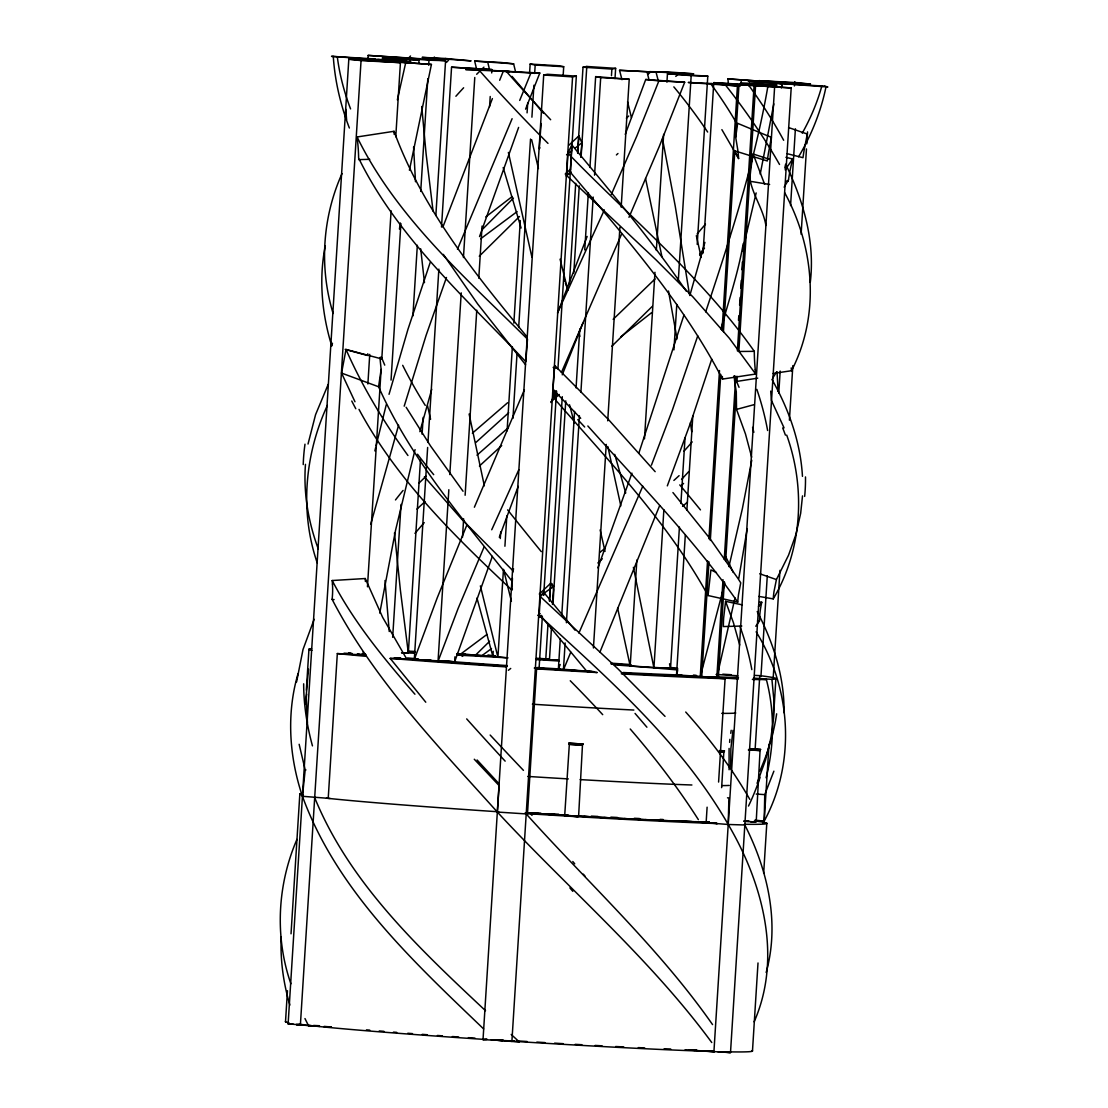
<?xml version="1.0" encoding="UTF-8"?>
<svg xmlns="http://www.w3.org/2000/svg" width="1108" height="1108" viewBox="0 0 1108 1108"><rect width="100%" height="100%" fill="white"/><g stroke="black" fill="none" stroke-linecap="round" stroke-linejoin="round"><path stroke-width="1.5" d="M730.698 766.819L730.878 748.551L732.984 730.407M739.05 387.315L734.161 375.847L734.604 380.764A90.593 51.813 -85.5 0 0 734.992 383.659L736.294 391.913L736.529 409.406L745.476 433.976L751.681 457.202M281.252 936.689C280.13 959.777 283.357 982.962 289.881 1005.095M754.133 1021.839C782.622 956.938 762.623 882.896 728.219 824.477L728.912 797.954L727.499 797.815M773.883 771.168L764.755 794.644L764.188 821.153L763.052 823.216M672.93 492.561L709.923 538.585L737.97 578.487L740.74 582.85L738.468 594.816A83.793 68.696 -88.3 0 0 737.748 602.129L708.04 595.522L710.907 569.9L716.419 572.559M729.078 748.44L729.092 769.741M308.467 669.163L306.14 696.655L307.47 723.081M513.53 568.723L512.727 572.379M686.226 291.169C651.421 239.91 611.325 192.557 571.825 144.899L567.85 153.167L567.545 159.663A161.643 13.808 -86.3 0 1 566.811 174.095L566.714 175.632L656.324 260.145L692.971 296.958L729.369 338.286L755.656 374.033L722.485 379.088C682.86 302.636 625.563 237.528 570.288 172.197L566.714 175.632M575.01 630.175L543.626 592.198L540.247 596.533L540.067 600.079A78.003 6.662 -86.3 0 1 539.167 615.245C608.361 678.747 680.852 742.111 728.219 824.477L744.825 824.989C767.705 869.877 780.004 922.909 766.154 972.478M742.969 251.197L743.191 246.558M571.825 144.899L571.506 151.09A196.13 16.745 -86.3 0 1 570.44 169.773L570.315 171.754M512.436 578.404L512.215 582.656A83.931 7.174 -86.3 0 1 511.785 589.982C454.349 536.023 396.581 479.556 359.006 409.378M543.626 592.198L543.46 595.148M742.388 262.028L741.945 269.743M802.511 495.885L800.668 513.309L795.932 534.444L788.55 555.177L776.417 579.567L773.993 591.575A83.793 75.856 -83.6 0 0 773.245 598.888L758.855 596.395M285.504 1021.756L287.457 990.718M291.03 933.809L299.825 794.145M319.201 1026.257L288.122 1023.903L348.812 59.236L400.431 62.671L395.764 136.741M300.365 1025.274L361.056 60.608L348.812 59.236M367.953 58.807L368.161 55.4L420.375 58.71M328.217 798.369L337.331 653.568L363.161 654.925L363.369 651.684M367.884 383.977L369.74 354.38M367.454 586.797L381.124 369.449L380.293 361.097A90.593 38.42 -87 0 1 380.058 358.175L380.002 357.427M354.976 401.747L341.555 373.091L346.015 349.449L381.789 358.937L391.11 210.811M391.055 380.086L400.888 223.608M392.675 637.308L401.041 504.389M412.896 315.946L417.342 245.27M420.721 191.435L427.813 78.696M428.658 65.247L428.976 60.192L445.582 60.691L435.846 215.492M401.678 652.75L408.326 652.958L420.5 459.46M422.093 434.225L423.145 417.397M427.646 447.466L414.309 659.468L454.64 661.836L492.34 556.41M427.965 442.411L438.865 269.119M441.51 227.043L451.565 67.214L491.91 69.582L491.703 72.948M448.837 489.722L438.034 661.337L458.13 608.431L484.002 547.2M449.793 474.57L461.219 292.858M463.449 257.527L474.778 77.491M454.959 656.795L454.64 661.836L442.784 660.908A174.136 3.947 3.6 0 0 507.284 665.589M462.479 537.325L463.643 518.821M465.125 495.262L476.772 310.185M478.781 278.219L482.063 226.06M489.584 106.603L490.221 96.507M507.99 657.875L492.88 656.324L493.199 651.269M500.29 538.543L500.719 531.812M507.076 430.86L512.367 346.735M513.849 323.176L520.303 220.547M527.076 112.864L527.713 102.767M529.624 72.477L530.15 64.07L558.667 65.746L563.709 66.715L563.183 75.122M503.434 569.789L497.921 657.293L480.373 585.869M504.916 546.244L506.813 515.954M512.949 418.367L516.979 354.435M518.669 327.511L530.524 139.068M531.909 117.185L533.918 85.219M534.652 73.447L535.192 65.026L530.15 64.07M514.389 1041.035L483.019 1039.664L543.709 75.012L547.49 74.264L576.34 76.133L557.92 369.033M511.882 1041.534L572.573 76.881L576.34 76.133M527.491 813.674L536.604 668.872L539.084 668.387L542.352 616.477M543.682 595.398L556.535 391.027M535.649 658.845A204.98 4.654 3.6 0 1 558.474 660.285L545.759 659.468L548.003 623.776M549.429 601.076L562.282 396.692M569.36 284.368L575.717 183.36M577.614 153.056L583.016 67.214L586.797 66.466L615.646 68.336L615.009 78.571M549.596 600.91C549.665 595.924 550.939 572.628 553.446 589.816A78.003 6.662 -86.3 0 0 552.476 604.442M549.429 660.188L551.479 627.779M552.975 603.888L565.759 400.861M573.806 272.9L579.276 185.895M581.104 156.879L586.797 66.466M591.949 671.531L558.39 668.886L560.302 638.596M561.784 615.051L574.581 411.456M576.063 387.897L579.775 329.007M584.747 249.937L588.348 192.723M589.941 167.488L595.647 76.632L629.219 79.277L621.173 207.154M565.122 642.931L563.432 669.855L570.786 652.169M566.396 622.738L579.415 415.791M580.897 392.232L593.182 197.058M594.553 175.189L600.688 77.602L595.647 76.632M611.464 75.663L611.879 69.084L615.646 68.336M577.836 816.361L578.598 816.499L582.462 745.172L569.29 744.354L582.462 745.172M593.431 647.972L606.242 444.391M607.724 420.832L619.898 227.334M679.426 527.048L670.534 668.387L630.189 666.019L636.865 560.011M644.482 438.865L654.966 272.291M656.338 250.422L663.65 134.331M666.919 82.172L667.459 73.751L707.79 76.133L697.209 244.383M663.872 509.722L653.928 667.889L633.388 567.351M673.927 349.879L676.794 304.451M678.276 280.892L691.184 75.621L707.79 76.133M680.908 503.503L685.035 437.882M685.298 535.247L676.517 674.897L738.357 678.969M686.891 510.012L692.819 415.791M703.081 252.582L713.774 82.643L754.119 85.011L737.388 350.862M707.555 560.676L700.242 676.766L724.854 582.947M708.926 538.793L719.508 370.543M722.056 330.17L737.513 84.513L791.195 87.934L730.504 1052.6L685.076 1049.83M708.968 561.825L701.724 676.891L725.089 678.733L718.593 782.054M710.311 540.455L720.754 374.421M723.441 331.694L734.826 150.868L767.318 160.979A196.919 161.463 -88.3 0 1 768.37 153.555L771.348 137.364L737.651 123.334L735.684 137.267L737.734 149.608A90.648 51.854 -85.5 0 1 738.108 152.364L738.62 158.555L721.876 129.636M735.684 137.267L738.994 84.624L791.195 87.934M720.893 329.104C728.635 300.78 738.274 272.651 743.177 243.746M722.998 579.678L716.848 677.279L735.02 597.891M724.258 559.498L735.795 376.097M718.33 677.39L724.355 581.686M725.685 560.606L736.294 391.913M757.734 378.147L736.959 381.401L737.277 376.36M738.87 351.111L755.601 85.136M721.64 787.65L723.829 752.013L719.438 751.626M713.898 1052.101L774.589 87.435M781.652 87.269L781.874 83.903L776.833 82.934L748.302 81.258L781.874 83.903M755.116 749.465L759.769 675.645L754.59 675.381M760.947 676.462L767.29 575.8M778.772 393.243L780.17 371.069M790.572 205.576L795.405 128.791M753.772 821.61L756.196 821.887L760.06 750.559L749.313 749.797M769.021 744.368L764.188 821.153L755.628 820.696M773.204 677.833L779.963 570.343M789.408 420.209L792.843 365.612M801.112 234.231L806.472 148.929M806.804 143.805L807.552 131.866M752.484 1050.91L758.01 962.963M763.661 873.298L766.805 823.299M757.055 783.301L765.517 760.019L770.919 737.9L773.37 719.355L775.905 678.498M306.334 690.132L308.938 649.357M566.673 815.834L564.692 815.668L569.332 744.41M706.89 822.565L706.142 822.455L707.112 807.178M741.266 280.532L740.767 288.219M765.891 225.464C763.301 209.204 752.484 194.579 749.881 178.79A196.13 160.812 -88.3 0 1 752.124 160.161L753.149 154.012L769.367 159.247M305.462 464.349C303.315 493.074 308.343 522.09 318.315 549.028M711.765 1042.531C649.426 957.714 568.584 889.073 497.34 812.053L499.112 785.586L474.279 759.243M655.16 471.676L608.985 420.112L554.706 365.501L552.934 389.351L555.814 400.32C610.051 462.41 668.027 522.699 708.04 595.522M556.438 391.623L555.814 400.32M739.604 305.088L740.144 297.429M773.37 719.355L773.813 699.342L771.916 679.342A233.996 5.305 3.6 0 0 759.769 675.645M568.792 145.314L578.888 135.896L578.431 142.115A196.13 16.745 -86.3 0 0 577.656 153.029M738.482 320.337L738.814 315.766M578.888 135.896L581.908 142.78L581.395 149.317A161.643 13.808 -86.3 0 0 580.786 157.211M729.618 742.374L729.881 739.327M299.146 744.285L305.185 769.908L302.442 796.292C336.915 890.694 412.841 961.051 483.628 1028.93M305.503 704.286L306.681 694.176M810.28 282.36C815.211 241.475 803.397 200.714 785.641 164.192L784.769 168.028M381.124 369.449L378.576 386.747C410.805 459.141 463.518 519.971 512.256 581.492M784.145 187.183L788.508 179.828M296.584 681.946L303.01 649.51L314.132 619.303M730.754 733.302L731.183 730.297M399.434 229.079L400.362 222.999M747.221 528.613L738.773 578.473M379.753 613.112L395.542 530.317L415.071 449.613M748.953 86.313L749.465 83.252L777.013 85.191L740.518 83.322L739.978 86.396M742.138 604.843L725.574 601.339L723.621 618.167A117.78 96.576 -88.3 0 0 723.358 626.56L741.82 626.034M751.764 460.249L742.332 508.877L728.939 566.617M768.066 85.261C754.811 162.668 730.421 237.514 705.685 311.86M773.813 103.861L760.226 174.136M325.309 245.754C318.647 279.008 321.846 313.702 331.763 345.959L332.455 343.217M308.024 444.031L315.572 414.655L328.217 384.337M409.406 170.23L431.428 64.444L392.467 61.702L431.428 64.444M367.773 353.784L367.441 355.474L345.156 349.408M756.155 192.917L742.914 248.857M759.742 601.935L761.764 602.253L761.03 605.771A78.059 70.677 -83.6 0 0 759.492 620.951L755.781 626.242M397.356 99.831L405.625 63.114M374.864 450.901L375.64 447.604M376.027 445.956L386.29 404.628M785.918 157.308L792.677 158.998L791.14 165.438A161.643 146.339 -83.6 0 0 788.494 179.828M766.085 777.761C774.312 745.712 774.783 711.585 766.362 679.523L753.468 678.678M370.681 524.361L398.589 425.223M677.681 670.479L676.517 674.897L681.489 675.049M298.024 673.719C286.266 713.732 289.216 757.027 302.442 796.292L330.087 798.466M389.033 394.31L407.966 329.298L430.153 262.568M419.863 431.663L431.732 389.31M704.896 242.403L689.827 295.531M404.198 406.179L426.081 335.419L446.469 277.485M683.955 315.074L638.817 453.241M711.738 359.172L691.489 420.223L667.321 485.872M697.763 335.849L672.251 410.389L651.421 465.18M479.542 236.558L518.613 127.42M631.948 473.158L597.904 567.878M499.306 537.283L518.198 486.37M442.937 226.918L492.395 98.584M625.231 134.387L645.729 79.499L684.689 82.241L659.232 146.602L628.984 217.334M587.143 236.447L557.643 312.761M541.133 123.514L539.762 141.256A196.919 16.814 -86.3 0 1 539.361 148.707L539.845 147.738M684.689 82.241L658.886 80.912L636.781 136.159L611.284 194.565M525.594 109.152L539.804 73.031L503.309 71.161L499.666 80.288M582.836 323.342L562.241 374.836M659.634 505.65L599.844 652.307M296.93 839.407C277.36 884.738 274.632 937.049 290.892 983.807M457.466 249.231L512.104 118.695M539.804 73.031L530.857 73.1L519.707 100.426M551.022 402.55L555.745 390.902M558.39 668.886L560.177 664.523M342.04 173.554C322.373 217.237 319.146 267.693 333.12 313.509M642.792 486.19L578.902 633.07M466.759 525.275L437.189 597.96L414.309 659.468L417.633 659.565M524.403 389.725L474.376 507.229M561.424 372.454L621.588 234.12M552.587 393.049L553.848 390.113M557.49 312.968L604.359 209.924M491.73 529.763L518.821 469.695M327.345 405.459C304.825 454.349 299.631 511.605 317.234 562.919M773.19 373.451L791.528 370.723C820.335 314.852 814.311 247.029 784.727 192.778M773.245 598.888C802.358 549.748 805.751 488.351 786.708 435.084M776.68 371.803L772.83 377.911M792.677 158.998L785.129 169.815M761.764 602.253L758.468 606.741M512.422 589.137L511.785 589.982M699.605 254.134L704.494 248.178M414.946 533.364L424.212 522.63M705.45 224.204L697.084 234.01M692.209 441.898L683.982 451.233M688.691 471.62L681.572 479.445M482.7 229.121L513.447 198.083M479.265 256.225L519.486 216.517M652.266 306.404L611.699 346.347M655.036 278.981L613.153 319.326M456.995 653.609A233.996 5.305 3.6 0 1 465.055 654.039L475.401 655.257L489.639 641.283M418.99 483.074L426.054 476.232M597.863 562.975L602.309 558.764M539.264 594.04L550.814 583.182M416.954 509.098L425.056 501.55M479.418 466.039L501.716 445.554M475.844 442.507L508.724 412.716M539.499 617.405L541.646 615.397M681.766 485.096L683.567 483.434M565.205 174.053L570.565 169.15M626.352 118.182L628.748 116.008M472.354 433.228L507.63 402.716M559.263 394.476L551.078 401.775M476.966 455.194L508.018 427.951M682.57 506.384L687.362 502.159M699.73 255.56L703.123 252.749M462.133 656.421L465.055 654.039M651.656 312.622L620.826 336.832M581.908 142.78L575.094 148.14M571.686 150.813L566.562 154.815M485.803 216.891L512.201 196.545M480.678 238.76L517.117 211.614M460.679 654.066L486.952 634.441M600.024 552.213L605.245 548.252M480.775 656.518L491.523 648.554M566.036 175.867L571.202 172.059M553.723 586.257L539.693 596.367M537.74 615.397L540.192 613.666M736.529 409.406L753.925 404.697M723.926 752.055L719.743 751.93M567.227 815.64L564.18 815.571L567.753 815.668M576.88 816.457L578.071 816.457L577.323 816.333M706.128 822.441L707.333 822.441M752.692 821.776L755.684 821.831L753.315 821.568M545.759 659.468L548.238 658.969A233.996 5.305 3.6 0 0 536.84 658.263M332.469 584.11A78.059 70.677 -83.6 0 1 332.109 599.345C373.742 679.647 437.452 745.296 497.34 812.053L498.642 811.804A233.996 5.305 3.6 0 1 326.5 798.189M497.34 812.053L526.203 813.923L529.97 813.175A205.839 4.667 3.6 0 0 570.897 815.668M483.019 1039.664L486.8 1038.916M526.923 336.693C474.861 273.995 422.397 208.636 394.033 131.298L357.081 136.963L357.801 143.528A161.643 146.339 -83.6 0 1 358.632 158.084C397.592 237.472 465.582 298.204 525.774 361.665L526.106 357.482A161.02 13.753 -86.3 0 0 527.477 339.131C465.028 277.291 396.318 217.182 357.081 136.963M425.777 702.209L390.182 658.387L406.664 658.941L382.648 617.336L365.266 578.528L332.206 580.523L332.483 584.11M578.016 816.457L577.199 816.471M755.628 821.845L754.797 821.859M358.618 159.635L369.74 159.317M755.268 369.809A161.02 132.032 -88.3 0 1 754.285 351.347L738.357 351.485M757.484 620.965L759.506 620.951M418.852 60.026L382.357 58.142L418.852 60.026L418.99 63.087M621.99 79.707L619.552 70.316L656.047 72.186L658.11 80.15M619.552 70.316L656.047 72.186M740.518 83.322L749.465 83.252M707.015 822.427L705.547 822.399L707.223 822.593M718.206 1052.088L729.66 1052.337L725.505 1052.032M696.724 1049.899L693.622 1049.83M491.91 69.582L451.565 67.214M425.929 659.814L430.915 659.966M577.628 816.07A205.839 4.667 3.6 0 0 692.625 821.679L709.231 822.178A204.98 4.654 3.6 0 1 577.545 816.042M305.185 769.908L305.96 769.935M754.964 821.887L753.218 821.79M577.351 816.499L575.62 816.416M706.862 822.399L707.693 822.441M717.679 823.576L715.99 823.521M576.091 816.43L576.949 816.485M707.25 822.413L708.123 822.468M744.825 821.028L743.939 820.973L745.352 821.056M707.707 822.427L708.594 822.482M575.08 816.388L575.98 816.444M304.049 1025.011L296.473 1024.651L319.949 1026.41M313.578 1025.454L319.339 1025.731M323.758 1026.59L331.403 1026.964M749.59 748.634L760.808 749.465L749.423 748.897M745.033 821.028L745.933 821.083M752.124 821.748L753.011 821.804M567.434 815.64L568.321 815.696M575.412 816.416L573.902 816.319M476.579 68.987L474.667 61.106L500.47 62.422L513.627 63.835L515.511 71.632M474.667 61.106L513.627 63.835M727.928 78.903L766.888 81.632L727.928 78.903L728.371 83.571M361.056 60.608L400.431 62.671M344.02 653.194L350.917 653.554M288.122 1023.903L293.246 1024.166M296.681 1024.346L303.523 1024.706M324.325 1026.52L331.181 1026.881M745.656 821.056L746.543 821.111M751.501 821.707L752.387 821.776M715.269 823.161L716.156 823.216M568.058 815.668L568.944 815.737M574.775 816.388L573.251 816.291M475.401 655.257L495.193 656.351M539.167 615.245L542.103 617.419L586.824 671.351L593.874 671.725M719.327 750.753L724.577 750.933L719.701 750.462M746.335 821.097L747.194 821.153M750.85 821.679L751.723 821.734M714.618 823.119L715.477 823.189M568.723 815.71L569.581 815.765M535.192 65.026L563.709 66.715M600.688 77.602L629.219 79.277M722.79 674.204L731.183 674.703M362.053 653.651L365.405 653.845M716.087 674.481L737.9 675.769M747.041 821.125L747.872 821.194M750.185 821.637L751.016 821.693M714.785 823.147L710.436 822.87M569.429 815.737L570.26 815.807M572.573 816.25L573.404 816.305M747.761 821.166L748.551 821.236M750.282 821.651L748.8 821.568M571.894 816.208L572.684 816.264M503.06 1040.869L494.002 1039.886M748.509 821.222L749.257 821.263M571.936 816.222L569.747 816.084M500.193 1039.844L503.212 1040.038M504.528 1040.966L519.25 1041.88L511.204 1034.457M583.016 67.214L611.879 69.084M543.709 75.012L572.573 76.881M771.916 679.342L753.482 678.124M534.278 668.069L539.084 668.387M748.814 821.554L747.346 821.471M525.164 812.87L529.97 813.175L532.02 815.363M503.309 71.161L530.857 73.1M746.667 821.416L747.485 821.471M569.055 816.042L569.872 816.084M756.21 794.034L764.755 794.644M746.016 821.374L746.861 821.416M709.785 822.829L710.616 822.87M568.418 815.987L569.249 816.028M688.747 1049.927L695.021 1050.384M703.428 1051.007L713.967 1051.783M745.421 821.333L746.266 821.374M709.189 822.787L710.02 822.829M567.808 815.945L568.653 815.987M711.059 1050.966L713.123 1051.118M744.867 821.291L745.712 821.333M708.635 822.745L709.48 822.787M567.268 815.904L568.099 815.945M667.459 73.751L691.184 75.621M445.582 60.691L368.161 55.4M405.251 58.322L428.976 60.192M713.774 82.643L737.513 84.513M677.473 668.082L676.309 667.986A233.996 5.305 3.6 0 0 671.116 667.584M663.747 667.847L670.534 668.387L669.537 663.775M696.516 675.672L693.123 675.395A174.136 3.947 3.6 0 0 696.309 675.437M692.625 821.679L728.219 824.477M710.159 1050.993L713.552 1051.27M723.718 1052.06L730.504 1052.6M744.354 821.25L745.199 821.305M708.968 822.745L707.167 822.621M566.756 815.862L567.601 815.917M394.268 657.903L401.054 658.471M390.182 658.387L408.533 659.869A233.996 5.305 3.6 0 0 506.342 666.919M404.434 658.748L406.664 658.941M744.728 821.263L744.271 821.222M708.497 822.704L706.752 822.579M567.116 815.876L565.371 815.737M748.329 749.95L760.06 750.559M645.729 79.499L658.886 80.912M363.161 654.925L357.039 654.246A204.98 4.654 3.6 0 0 365.765 655.174M754.991 820.114L764.188 821.153C796.14 762.179 791.223 688.359 756.127 631.795M565.523 815.723L564.775 815.626M332.095 599.345L334.104 599.58M494.819 656.13L487.645 655.313A233.996 5.305 3.6 0 1 495.11 655.742M586.824 671.351L597.198 672.542A233.996 5.305 3.6 0 1 536.604 668.872M786.112 181.061L788.314 181.366M749.7 181.213L769.617 184.482M787.234 153.707L802.995 157.696A196.919 178.291 -83.6 0 1 804.117 150.259L807.303 134.04L788.577 127.558M776.417 579.567L759.769 573.792M519.25 1041.88L516.937 1040.952M341.555 373.091L378.576 386.747M485.526 1010.718C419.253 948.559 349.768 883.505 314.686 797.663M540.247 596.533L618.278 669.163L665.035 716.377M512.81 570.592L462.05 519.569L424.406 476.8M567.85 153.167C630.923 218.29 701.835 276.778 754.313 351.347M552.934 389.351L580.703 418.325M526.203 813.923C588.764 883.63 658.664 947.534 712.555 1024.595M498.752 783.439L477.091 759.991M587.849 425.984C639.205 483.448 693.497 538.82 737.748 602.129M553.543 367.676L554.18 368.41M414.932 694.231C384.144 658.914 353.881 622.322 332.206 580.523M553.238 367.33L553.903 368.091M635.05 713.413L646.906 727.208M569.9 887.91L572.808 891.331M572.794 861.525L574.72 863.811M525.566 364.754L477.714 304.035L443.325 254.383M583.334 874.157L585.232 876.456M463.047 491.246L430.569 446.012L406.137 407.259M407.938 455.499C383.964 422.273 362.496 387.024 346.015 349.449M771.916 379.393C788.744 409.06 800.53 442.12 802.455 476.371M757.207 611.547C773.426 642.737 784.589 677.32 784.048 712.776M308.592 1025.87L304.963 1018.557M736.959 381.401L734.327 376.194M734.826 150.868L738.62 158.555M554.706 365.501L556.036 368.396M753.149 154.012L764.617 184.302M384.739 365.128L381.304 356.942M725.574 601.339L733.413 622.627L739.701 645.036M784.048 427.854L771.403 400.39L770.725 391.124M381.789 358.937L381.166 357.15M563.515 276.695L564.955 281.363M565.426 282.914L566.382 286.03M521.106 228.026L503.184 167.571M614.732 454.349L625.729 493.032M476.966 598.057L492.88 656.324M579.082 333.411L579.899 336.486M752.581 427.383L753.855 432.328M569.54 404.766L574.304 423.021M567.85 290.268L560.066 259.161M647.114 72.242L649.094 80.095M511.397 601.325L503.531 569.346M627.543 101.77L631.435 117.628M487.825 62.519L489.681 70.289M531.632 139.691L538.419 168.568M607.807 446.482L620.84 505.885M531.923 257.195L508.378 152.419M600.134 529.943L605.023 551.41M430.583 419.267L427.508 405.625M696.336 235.644L701.184 257.471M645.562 178.513L661.919 256.654M617.613 608.084L630.189 666.019M484.348 485.858L469.113 414.018M662.501 138.86L675.298 206.476L689.467 294.506M668.498 291.03L677.071 338.951M690.409 422.73L691.724 431.829M408.326 652.958L400.376 590.079L394.476 532.906M433.076 211.074L426.095 153.749L421.733 106.479M791.528 370.723L791.195 367.911M424.475 282.678L420.708 248.857M755.656 374.033L755.227 369.823M389.227 631.505L385.002 580.523M345.779 109.193L346.596 119.65M778.135 391.498L777.027 371.817M741.086 80.316L741.349 83.432M394.033 131.298L394.213 134.4M415.5 181.754L413.589 147.018M722.485 379.088L722.347 376.498M365.266 578.528L365.391 581.506M409.905 60.081L410.029 63.142M738.468 677.431A203.166 4.612 3.6 0 1 623.056 673.235M586.257 671.199A203.166 4.612 3.6 0 1 536.023 668.138M507.09 666.254A203.166 4.612 3.6 0 1 405.417 658.72A204.98 4.654 3.6 0 0 507.173 666.296M400.847 658.332A203.166 4.612 3.6 0 1 394.517 657.792M366.097 655.119A203.166 4.612 3.6 0 1 358.299 654.288M352.344 653.582A203.166 4.612 3.6 0 1 348.951 653.138M414.683 652.307A203.166 4.612 3.6 0 0 408.104 652.016A204.98 4.654 3.6 0 1 414.724 652.252M456.648 654.343A203.166 4.612 3.6 0 1 495.165 656.462M535.967 658.9A203.166 4.612 3.6 0 1 559.111 660.368M611.796 663.955A203.166 4.612 3.6 0 1 631.602 665.382M663.595 667.847A203.166 4.612 3.6 0 1 677.861 669.01A204.98 4.654 3.6 0 0 664.731 667.889M681.766 675.049A174.136 3.947 3.6 0 1 623.139 672.514M559.692 668.955A174.136 3.947 3.6 0 1 536.937 667.542M418.533 658.914A174.136 3.947 3.6 0 1 407.439 657.93M401.525 652.75A174.136 3.947 3.6 0 1 414.115 653.194M456.607 655.091A174.136 3.947 3.6 0 1 507.367 657.847M536.521 659.592A174.136 3.947 3.6 0 1 559.138 661.033M614.483 664.855A174.136 3.947 3.6 0 1 677.39 669.924M663.152 819.518A174.136 3.947 3.6 0 1 660.036 819.394M639.454 818.521A174.136 3.947 3.6 0 1 634.302 818.286M617.447 817.469A174.136 3.947 3.6 0 1 610.882 817.136M597.974 816.457A174.136 3.947 3.6 0 1 591.284 816.097M558.709 814.228A174.136 3.947 3.6 0 1 552.213 813.84M540.842 813.147A174.136 3.947 3.6 0 1 534.333 812.746M709.217 822.081A203.166 4.612 3.6 0 1 694.841 821.665M691.627 821.554A203.166 4.612 3.6 0 1 669.232 820.696M661.047 820.335A203.166 4.612 3.6 0 1 644.981 819.601M640.327 819.366A203.166 4.612 3.6 0 1 624.15 818.563M617.378 818.203A203.166 4.612 3.6 0 1 603.888 817.482M597.323 817.122A203.166 4.612 3.6 0 1 583.958 816.374M568.584 815.488A203.166 4.612 3.6 0 1 565.399 815.294M559.014 814.92A203.166 4.612 3.6 0 1 547.768 814.228M541.369 813.84A203.166 4.612 3.6 0 1 528.516 813.037M755.033 820.986A233.996 5.305 3.6 0 1 744.424 824.269M716.821 823.549A233.996 5.305 3.6 0 1 525.677 813.549M303.329 795.184A233.996 5.305 3.6 0 1 300.974 793.563M630.217 728.995A445.416 180.452 40.3 0 1 698.359 819.643M550.662 119.733A392.107 85.15 45.6 0 1 507.118 72.269M512.007 76.369A409.711 25.567 50.2 0 1 543.377 113.182M547.989 143.375A454.377 115.218 44.1 0 1 479.293 70.386M350.571 108.903A392.107 267.513 15.7 0 1 337.386 57.394M349.366 128.016A454.377 308.813 12.2 0 1 333.286 56.466M408.603 58.101A392.107 188.872 -31.2 0 1 410.514 55.996M446.455 62.436A409.711 279.618 -20.2 0 1 448.56 60.151M432.189 59.333A454.377 201.227 -31.8 0 1 434.461 57.034M455.887 96.258A502.381 338.494 -21.4 0 1 463.629 87.781M476.675 74.278A502.381 338.494 -21.4 0 1 483.933 67.145M649.759 72.74A392.107 72.159 -38 0 1 647.778 74.43M678.054 74.43A454.377 99.942 -36.5 0 1 675.769 76.397M821.831 86.036A392.107 254.521 -8 0 1 802.247 133.168M825.972 86.936A454.377 293.537 -4.6 0 1 798.605 156.782M794.81 81.646A502.381 293.204 -27.1 0 1 794.408 85.953M749.797 86.729A392.107 175.881 37.6 0 1 783.661 140.273M710.713 83.779A409.711 266.903 26.5 0 1 736.709 123.431M725.906 85.579A454.377 185.964 38.3 0 1 779.52 164.469M673.844 86.881A502.381 322.871 27.6 0 1 707.638 132.032M737.665 677.597A204.98 4.654 3.6 0 1 621.477 673.193M593.556 671.656A204.98 4.654 3.6 0 1 534.97 668.11M400.625 658.374A204.98 4.654 3.6 0 1 395.971 657.972M351.638 653.609A204.98 4.654 3.6 0 1 348.494 653.221M457.078 654.329A204.98 4.654 3.6 0 1 494.667 656.393M610.937 663.844A204.98 4.654 3.6 0 1 630.895 665.285M735.795 713.012A197.252 4.474 3.6 0 1 721.737 713.358M633.845 710.048A197.252 4.474 3.6 0 1 532.394 704.203M729.202 785.42A197.252 4.474 3.6 0 1 722.153 785.6M691.904 784.99A197.252 4.474 3.6 0 1 580.163 779.603M568.307 778.91A197.252 4.474 3.6 0 1 527.851 776.431M766.362 679.523A233.996 5.305 3.6 0 1 752.387 679.453M725.089 678.733A233.996 5.305 3.6 0 1 621.408 673.899M365.612 656.282A233.996 5.305 3.6 0 1 337.331 653.568M311.985 650.299A233.996 5.305 3.6 0 1 311.583 648.609M408.783 651.158A233.996 5.305 3.6 0 1 414.974 651.449M611.339 663.18A233.996 5.305 3.6 0 1 630.646 664.551M508.364 670.312A421.677 134.58 -35.9 0 1 510.719 668.429M570.26 680.755A421.677 120.44 42.5 0 1 602.71 714.66M542.158 616.588A117.226 10.014 -86.3 0 1 542.103 617.419M760.116 777.29A444.045 293.925 -7.4 0 1 748.496 806.056M739.936 626.394A418.242 282.928 21.5 0 1 751.82 669.606M395.487 499.943A403.118 240.685 -29.6 0 1 403.077 490.442M303.232 464.584A376.111 255.242 -12.7 0 1 304.991 444.183M312.456 745.878A444.89 278.62 25.5 0 1 303.661 683.816M433.713 474.667A375.557 197.75 37.2 0 1 417.508 454.252M355.779 408.727A374.878 175.937 40.3 0 1 351.762 401.027M523.447 770.365A444.89 30.955 46.1 0 1 490.165 735.047M505.151 761.141A425.804 50.649 46.4 0 1 466.69 718.898M541.3 551.645A403.381 43.24 50.3 0 1 507.63 509.888M425.25 405.389A467.548 285.878 31.9 0 1 402.689 365.321M685.727 712.042A450.485 241.309 30.8 0 1 749.784 799.325M725.698 556.715A403.118 228.165 35.8 0 1 733.274 572.49M679.758 484.916A376.111 51.162 46.7 0 1 700.464 509.888M577.78 419.627A374.892 80.372 45.8 0 1 584.678 427.009M568.903 815.543A204.98 4.654 3.6 0 1 526.868 812.967M805.488 476.939A376.111 242.957 19.3 0 1 804.657 496.398M782.691 427.937A374.892 250.214 13.5 0 1 785.42 435.153M776.639 713.815A444.89 263.732 -17.6 0 1 759.728 771.265M756.847 389.379A467.576 283.634 28 0 1 767.622 430.513M781.874 85.676A409.711 234.979 -28.1 0 1 781.32 87.975M679.093 475.664A375.557 185.479 -29.1 0 1 673.886 480.443M616.408 154.94A502.381 37.478 -43.1 0 1 617.973 153.5M670.7 1048.999A204.98 4.654 3.6 0 1 664.149 1048.736M644.717 1047.919A204.98 4.654 3.6 0 1 638.277 1047.614M623.762 1046.921A204.98 4.654 3.6 0 1 615.66 1046.52M602.073 1045.813A204.98 4.654 3.6 0 1 595.107 1045.44M581.908 1044.719A204.98 4.654 3.6 0 1 575.191 1044.345M563.224 1043.667A204.98 4.654 3.6 0 1 554.582 1043.154M544.928 1042.586A204.98 4.654 3.6 0 1 536.826 1042.088M527.117 1041.492A204.98 4.654 3.6 0 1 519.015 1040.994M474.972 1038.113A204.98 4.654 3.6 0 1 468.393 1037.67M458.712 1036.991A204.98 4.654 3.6 0 1 452.355 1036.548M442.341 1035.828A204.98 4.654 3.6 0 1 437.411 1035.468M427.3 1034.734A204.98 4.654 3.6 0 1 422.231 1034.346M412.495 1033.612A204.98 4.654 3.6 0 1 407.813 1033.252M396.733 1032.379A204.98 4.654 3.6 0 1 393.479 1032.116M383.922 1031.34A204.98 4.654 3.6 0 1 379.213 1030.939M369.767 1030.135A204.98 4.654 3.6 0 1 366.457 1029.844M751.93 1050.606A233.996 5.305 3.6 0 1 731.502 1051.894M713.718 1051.506A233.996 5.305 3.6 0 1 508.24 1040.966M503.157 1040.647A233.996 5.305 3.6 0 1 491.301 1039.872M486.287 1039.539A233.996 5.305 3.6 0 1 308.606 1025.412M302.221 1024.678A233.996 5.305 3.6 0 1 298.828 1024.263M289.008 1022.795A233.996 5.305 3.6 0 1 285.573 1021.479M568.792 743.163L583.21 744.091L568.792 743.163M483.296 69.735L465.637 69.527L509.763 71.66L483.296 69.735M667.251 71.882L649.593 71.674L693.719 73.807L667.251 71.882M445.554 58.475L422.12 57.381L471.094 60.885L445.554 58.475M711.696 83.543L688.262 82.463L737.235 85.953L711.696 83.543M798.3 82.726L758.938 80.676L810.557 84.097L798.3 82.726M406.013 61.106L377.496 59.43L411.054 62.076L406.013 61.106M374.726 58.946L331.514 56.328L377.759 59.79L374.726 58.946M824.823 86.161L781.611 83.543L827.856 87.006L824.823 86.161"/></g></svg>
